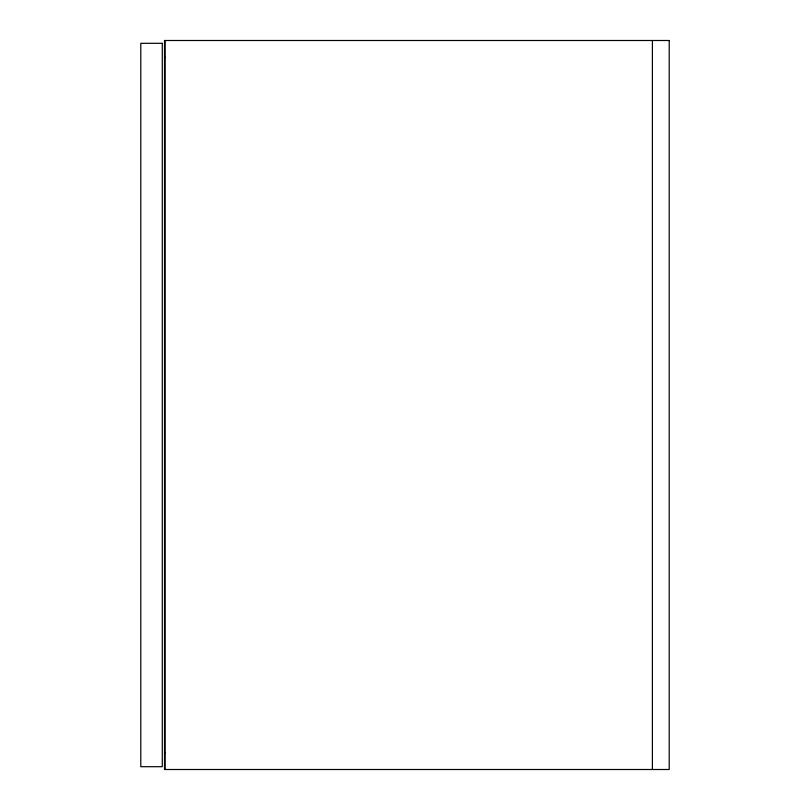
<?xml version="1.0" encoding="UTF-8"?>
<svg xmlns="http://www.w3.org/2000/svg" width="810" height="810" viewBox="0 0 810 810"><rect width="100%" height="100%" fill="white"/><g stroke="black" fill="none" stroke-linecap="round" stroke-linejoin="round"><path stroke-width="1.21" d="M164.521 57.328L165.088 57.328M164.521 752.672L165.088 752.672M652.394 40.5L652.394 769.5M165.088 40.5L165.088 769.5M669.212 40.5L164.521 40.5L164.521 769.5L669.212 769.5L669.212 40.5M162.284 43.305L140.788 43.305L140.788 766.695L162.284 766.695L162.284 43.305"/></g></svg>
